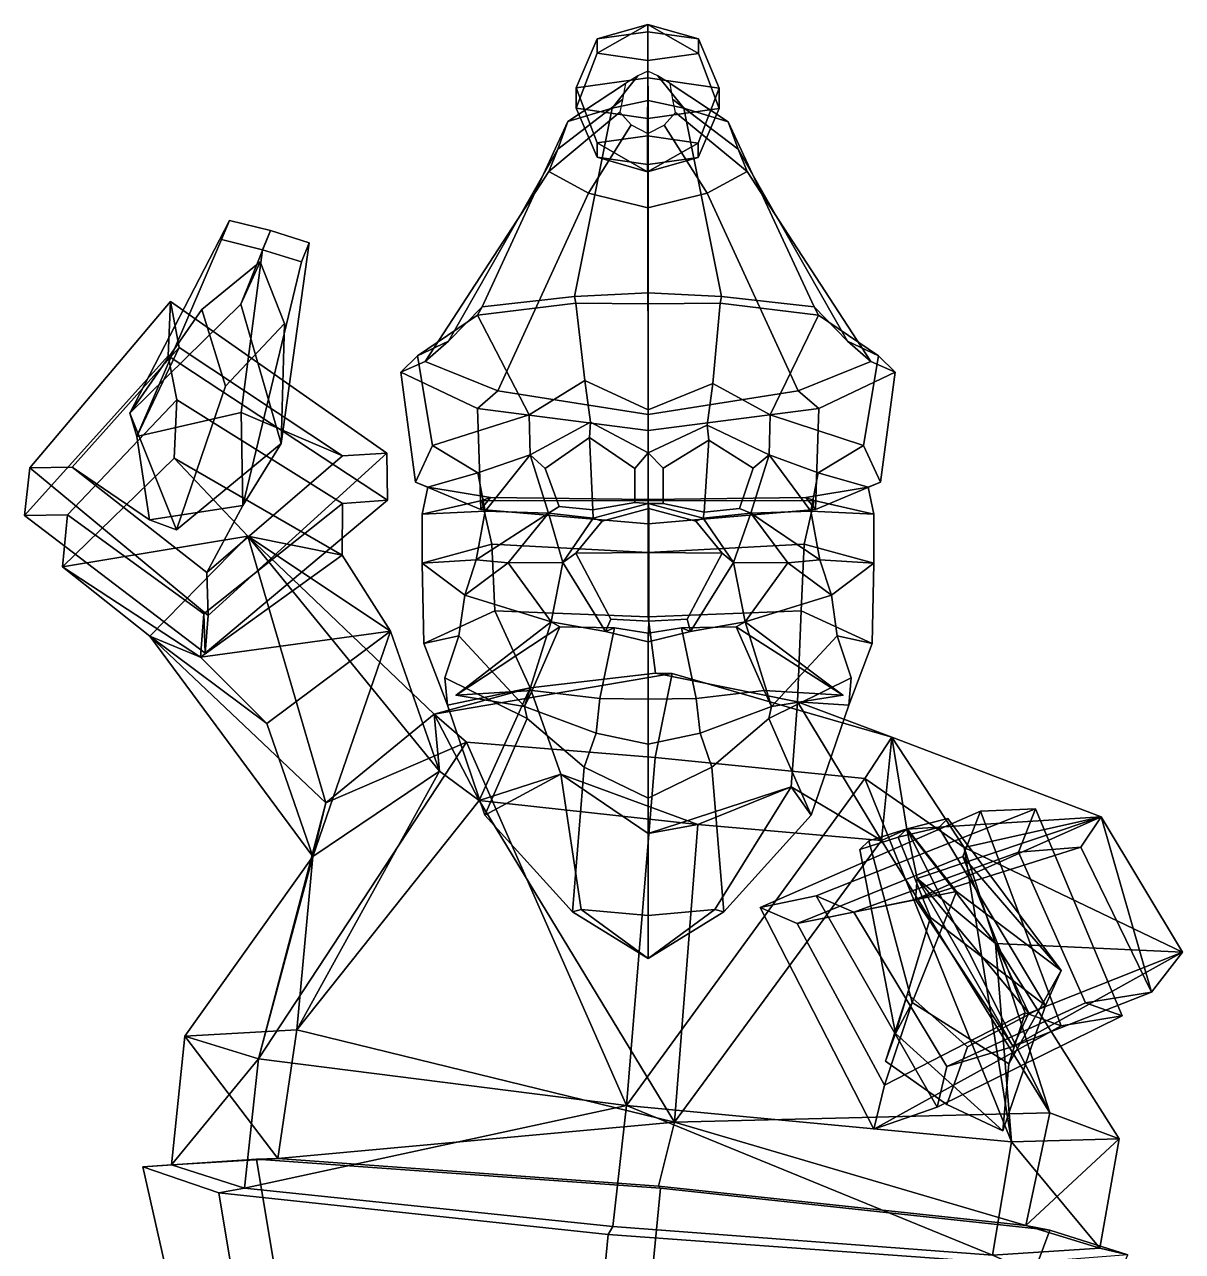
# Model space of a CAD drawing. Extents: x -161 to 150, y -156 to 341.
# Drawn here: x -161.2 to 150.3, y 10.7 to 340.8 of the extents above; entities that cross this region are included whole.
import ezdxf

# ---------------------------------------------------------------- set-up
doc = ezdxf.new("R2010")
doc.units = 0

msp = doc.modelspace()

# ---------------------------------------------------------------- linework, layer by layer
for p in [(-45.041939, 160.365143, 96.495132), (58.96463, 160.365143, 96.495132)]:
    msp.add_point(p)
for points in [[(-7.096825, 333.085388, -7.61752), (6.521173, 340.792175, -13.28248), (-7.099414, 336.949158, -22.03731)], [(6.521173, 340.792175, -13.28248), (6.508161, 338.858826, -29.255661), (-7.099414, 336.949158, -22.03731)], [(6.51334, 331.131287, -0.416023), (6.521173, 340.792175, -13.28248), (-7.096825, 333.085388, -7.61752)], [(6.521173, 340.792175, -13.28248), (20.118357, 336.904724, -22.054106), (6.508161, 338.858826, -29.255661)], [(6.51334, 331.131287, -0.416023), (20.120947, 333.040955, -7.634315), (6.521173, 340.792175, -13.28248)], [(20.120947, 333.040955, -7.634315), (20.118357, 336.904724, -22.054106), (6.521173, 340.792175, -13.28248)], [(-7.099414, 336.949158, -22.03731), (6.508161, 338.858826, -29.255661), (6.481926, 326.463806, -38.978626), (-12.762112, 323.763123, -28.770411)], [(-12.75845, 318.29892, -8.377669), (-7.096825, 333.085388, -7.61752), (-7.099414, 336.949158, -22.03731), (-12.762112, 323.763123, -28.770411)], [(20.118357, 336.904724, -22.054106), (25.729622, 323.700287, -28.794163), (6.481926, 326.463806, -38.978626), (6.508161, 338.858826, -29.255661)], [(25.733284, 318.236053, -8.401422), (25.729622, 323.700287, -28.794163), (20.118357, 336.904724, -22.054106), (20.120947, 333.040955, -7.634315)], [(6.48925, 315.53537, 1.806766), (6.51334, 331.131287, -0.416023), (-7.096825, 333.085388, -7.61752), (-12.75845, 318.29892, -8.377669)], [(6.48925, 315.53537, 1.806766), (25.733284, 318.236053, -8.401422), (20.120947, 333.040955, -7.634315), (6.51334, 331.131287, -0.416023)], [(3.796878, 327.024872, -7.458446), (0.45262, 324.942139, -8.027979), (-15.010284, 314.677887, 46.516022), (-3.074735, 318.266296, 51.219952)], [(6.494491, 328.239136, -7.126525), (3.796878, 327.024872, -7.458446), (-3.074735, 318.266296, 51.219952), (6.5548, 320.358612, 53.964455)], [(6.494491, 328.239136, -7.126525), (6.5548, 320.358612, 53.964455), (16.178267, 318.252838, 51.214859), (9.187714, 327.016052, -7.461772)], [(9.187714, 327.016052, -7.461772), (16.178267, 318.252838, 51.214859), (28.103418, 314.647736, 46.50462), (12.524446, 324.922424, -8.035428)], [(0.45262, 324.942139, -8.027979), (-0.305143, 320.642426, -9.204788), (-17.699619, 307.271637, 36.821705), (-15.010284, 314.677887, 46.516022)], [(-7.149738, 308.958221, -29.537458), (-12.762112, 323.763123, -28.770411), (6.481926, 326.463806, -38.978626), (6.457837, 310.86792, -36.75581)], [(-12.75845, 318.29892, -8.377669), (-12.762112, 323.763123, -28.770411), (-7.149738, 308.958221, -29.537458), (-7.147149, 305.094452, -15.117668)], [(20.068031, 308.913788, -29.554253), (6.457837, 310.86792, -36.75581), (6.481926, 326.463806, -38.978626), (25.729622, 323.700287, -28.794163)], [(12.524446, 324.922424, -8.035428), (28.103418, 314.647736, 46.50462), (30.771334, 307.237701, 36.808887), (13.266711, 320.620239, -9.213162)], [(25.733284, 318.236053, -8.401422), (20.07062, 305.050018, -15.134463), (20.068031, 308.913788, -29.554253), (25.729622, 323.700287, -28.794163)], [(-0.305143, 320.642426, -9.204788), (-0.998052, 317.174194, -10.154001), (-20.160612, 301.297607, 29.001936), (-17.699619, 307.271637, 36.821705)], [(6.557623, 268.643951, 102.110413), (6.5548, 320.358612, 53.964455), (-3.074735, 318.266296, 51.219952), (-13.23064, 267.628021, 94.745087)], [(6.557623, 268.643951, 102.110413), (26.345882, 267.628021, 94.745087), (16.178267, 318.252838, 51.214859), (6.5548, 320.358612, 53.964455)], [(13.266711, 320.620239, -9.213162), (30.771334, 307.237701, 36.808887), (33.215057, 301.260284, 28.987822), (13.947122, 317.14978, -10.163223)], [(-38.090946, 264.803253, 82.086647), (-13.23064, 267.628021, 94.745087), (-3.074735, 318.266296, 51.219952), (-15.010284, 314.677887, 46.516022)], [(-0.998052, 317.174194, -10.154001), (1.996778, 313.777924, -11.084124), (-9.451402, 295.4487, 21.354469), (-20.160612, 301.297607, 29.001936)], [(6.48925, 315.53537, 1.806766), (-12.75845, 318.29892, -8.377669), (-7.147149, 305.094452, -15.117668), (6.463015, 303.14035, -7.916171)], [(6.48925, 315.53537, 1.806766), (6.463015, 303.14035, -7.916171), (20.07062, 305.050018, -15.134463), (25.733284, 318.236053, -8.401422)], [(13.947122, 317.14978, -10.163223), (33.215057, 301.260284, 28.987822), (22.488951, 295.426331, 21.346022), (10.940069, 313.763336, -11.089642)], [(51.206196, 264.803253, 82.086647), (28.103418, 314.647736, 46.50462), (16.178267, 318.252838, 51.214859), (26.345882, 267.628021, 94.745087)], [(-47.131477, 255.59906, 55.375454), (-38.090946, 264.803253, 82.086647), (-15.010284, 314.677887, 46.516022), (-17.699619, 307.271637, 36.821705)], [(1.996778, 313.777924, -11.084124), (6.464307, 311.485901, -11.712279), (6.513087, 291.502228, 16.200111), (-9.451402, 295.4487, 21.354469)], [(10.940069, 313.763336, -11.089642), (22.488951, 295.426331, 21.346022), (6.513087, 291.502228, 16.200111), (6.464307, 311.485901, -11.712279)], [(60.246727, 255.59906, 55.375454), (30.771334, 307.237701, 36.808887), (28.103418, 314.647736, 46.50462), (51.206196, 264.803253, 82.086647)], [(6.449994, 301.207001, -23.889296), (-7.149738, 308.958221, -29.537458), (6.457837, 310.86792, -36.75581)], [(6.449994, 301.207001, -23.889296), (6.457837, 310.86792, -36.75581), (20.068031, 308.913788, -29.554253)], [(-53.401417, 250.177185, 32.811611), (-47.131477, 255.59906, 55.375454), (-17.699619, 307.271637, 36.821705), (-20.160612, 301.297607, 29.001936)], [(-7.147149, 305.094452, -15.117668), (-7.149738, 308.958221, -29.537458), (6.449994, 301.207001, -23.889296)], [(20.07062, 305.050018, -15.134463), (6.449994, 301.207001, -23.889296), (20.068031, 308.913788, -29.554253)], [(66.51667, 250.177185, 32.811611), (33.215057, 301.260284, 28.987822), (30.771334, 307.237701, 36.808887), (60.246727, 255.59906, 55.375454)], [(6.463015, 303.14035, -7.916171), (-7.147149, 305.094452, -15.117668), (6.449994, 301.207001, -23.889296)], [(6.463015, 303.14035, -7.916171), (6.449994, 301.207001, -23.889296), (20.07062, 305.050018, -15.134463)], [(-33.813503, 242.208405, 12.722825), (-53.401417, 250.177185, 32.811611), (-20.160612, 301.297607, 29.001936), (-9.451402, 295.4487, 21.354469)], [(46.928745, 242.208405, 12.722826), (22.488951, 295.426331, 21.346022), (33.215057, 301.260284, 28.987822), (66.51667, 250.177185, 32.811611)], [(6.557622, 235.910461, -5.742792), (-33.813503, 242.208405, 12.722825), (-9.451402, 295.4487, 21.354469), (6.513087, 291.502228, 16.200111)], [(6.557622, 235.910461, -5.742792), (6.513087, 291.502228, 16.200111), (22.488951, 295.426331, 21.346022), (46.928745, 242.208405, 12.722826)], [(-106.060112, 288.105896, 216.629333), (-108.145531, 282.994598, 204.92514), (-130.992477, 229.91864, 189.21666), (-132.861954, 236.255615, 226.814377)], [(-95.026237, 285.364624, 216.799591), (-106.060112, 288.105896, 216.629333), (-132.861954, 236.255615, 226.814377), (-102.994003, 265.58905, 226.425812)], [(-95.026237, 285.364624, 216.799591), (-97.146835, 280.138184, 205.131805), (-108.145531, 282.994598, 204.92514), (-106.060112, 288.105896, 216.629333)], [(-84.559685, 282.078308, 217.340088), (-95.026237, 285.364624, 216.799591), (-102.994003, 265.58905, 226.425812), (-92.12793, 228.109924, 226.302475)], [(-84.559685, 282.078308, 217.340088), (-86.654449, 276.941437, 205.60495), (-97.146835, 280.138184, 205.131805), (-95.026237, 285.364624, 216.799591)], [(-97.146835, 280.138184, 205.131805), (-102.84446, 236.404724, 184.023743), (-130.992477, 229.91864, 189.21666), (-108.145531, 282.994598, 204.92514)], [(-84.559685, 282.078308, 217.340088), (-92.12793, 228.109924, 226.302475), (-102.424751, 211.382751, 194.962723), (-86.654449, 276.941437, 205.60495)], [(-86.654449, 276.941437, 205.60495), (-102.424751, 211.382751, 194.962723), (-102.84446, 236.404724, 184.023743), (-97.146835, 280.138184, 205.131805)], [(-97.750481, 276.963013, 279.755981), (-102.994003, 265.58905, 226.425812), (-132.861954, 236.255615, 226.814377), (-113.442909, 264.143921, 286.946991)], [(-91.24794, 260.367981, 287.273071), (-97.750481, 276.963013, 279.755981), (-113.442909, 264.143921, 286.946991), (-107.105881, 243.498688, 283.91861)], [(-91.24794, 260.367981, 287.273071), (-92.12793, 228.109924, 226.302475), (-102.994003, 265.58905, 226.425812), (-97.750481, 276.963013, 279.755981)], [(-12.841976, 265.833313, 99.837967), (-13.23064, 267.628021, 94.745087), (-38.090946, 264.803253, 82.086647), (-39.333298, 262.561523, 86.926041)], [(6.557623, 265.653229, 105.996429), (6.557623, 268.643951, 102.110413), (-13.23064, 267.628021, 94.745087), (-12.841976, 265.833313, 99.837967)], [(6.557623, 265.653229, 105.996429), (25.957218, 265.833313, 99.837967), (26.345882, 267.628021, 94.745087), (6.557623, 268.643951, 102.110413)], [(25.957218, 265.833313, 99.837967), (52.448547, 262.561523, 86.926041), (51.206196, 264.803253, 82.086647), (26.345882, 267.628021, 94.745087)], [(-159.726471, 221.486694, 197.752304), (-121.869827, 266.253845, 177.085236), (-122.485268, 251.651245, 148.174179), (-161.153641, 208.715973, 167.225479)], [(-159.726471, 221.486694, 197.752304), (-148.343079, 221.692322, 197.399567), (-119.570229, 253.87677, 182.263214), (-121.869827, 266.253845, 177.085236)], [(-107.105881, 243.498688, 283.91861), (-113.442909, 264.143921, 286.946991), (-132.861954, 236.255615, 226.814377), (-120.294212, 204.809784, 239.955017)], [(-63.550774, 212.792358, 163.223099), (-122.485268, 251.651245, 148.174179), (-121.869827, 266.253845, 177.085236), (-63.692657, 225.497559, 193.814255)], [(-63.692657, 225.497559, 193.814255), (-121.869827, 266.253845, 177.085236), (-119.570229, 253.87677, 182.263214), (-75.590187, 224.730835, 194.416199)], [(-39.333298, 262.561523, 86.926041), (-38.090946, 264.803253, 82.086647), (-47.131477, 255.59906, 55.375454), (-55.430157, 251.690308, 57.15406)], [(-10.485149, 245.036011, 105.993355), (-12.841976, 265.833313, 99.837967), (-39.333298, 262.561523, 86.926041), (-25.425884, 235.798859, 95.688095)], [(6.557622, 237.132874, 110.968666), (6.557623, 265.653229, 105.996429), (-12.841976, 265.833313, 99.837967), (-10.485149, 245.036011, 105.993355)], [(6.557622, 237.132874, 110.968666), (24.004118, 244.241577, 106.137733), (25.957218, 265.833313, 99.837967), (6.557623, 265.653229, 105.996429)], [(24.004118, 244.241577, 106.137733), (39.41317, 235.798859, 95.688103), (52.448547, 262.561523, 86.926041), (25.957218, 265.833313, 99.837967)], [(52.448547, 262.561523, 86.926041), (68.545403, 251.690308, 57.15406), (60.246727, 255.59906, 55.375454), (51.206196, 264.803253, 82.086647)], [(-25.425884, 235.798859, 95.688095), (-39.333298, 262.561523, 86.926041), (-55.430157, 251.690308, 57.15406), (-51.383091, 227.540619, 77.814453)], [(39.41317, 235.798859, 95.688103), (64.498344, 227.540619, 77.814453), (68.545403, 251.690308, 57.15406), (52.448547, 262.561523, 86.926041)], [(-91.24794, 260.367981, 287.273071), (-107.105881, 243.498688, 283.91861), (-120.294212, 204.809784, 239.955017), (-92.12793, 228.109924, 226.302475)], [(-55.430157, 251.690308, 57.15406), (-47.131477, 255.59906, 55.375454), (-53.401417, 250.177185, 32.811611), (-59.955845, 247.304596, 31.64838)], [(68.545403, 251.690308, 57.15406), (73.071091, 247.304596, 31.64838), (66.51667, 250.177185, 32.811611), (60.246727, 255.59906, 55.375454)], [(-161.153641, 208.715973, 167.225479), (-122.485268, 251.651245, 148.174179), (-120.209503, 239.8414, 153.112946), (-149.596573, 208.887207, 166.883224)], [(-127.513092, 207.531616, 198.610931), (-130.992477, 229.91864, 189.21666), (-119.570229, 253.87677, 182.263214), (-148.343079, 221.692322, 197.399567)], [(-102.84446, 236.404724, 184.023743), (-75.590187, 224.730835, 194.416199), (-119.570229, 253.87677, 182.263214), (-130.992477, 229.91864, 189.21666)], [(-63.550774, 212.792358, 163.223099), (-75.655006, 211.975403, 163.851105), (-120.209503, 239.8414, 153.112946), (-122.485268, 251.651245, 148.174179)], [(-51.383091, 227.540619, 77.814453), (-55.430157, 251.690308, 57.15406), (-59.955845, 247.304596, 31.64838), (-55.956509, 217.683228, 41.266933)], [(64.498344, 227.540619, 77.814453), (69.071754, 217.683228, 41.266933), (73.071091, 247.304596, 31.64838), (68.545403, 251.690308, 57.15406)], [(-59.955845, 247.304596, 31.64838), (-53.401417, 250.177185, 32.811611), (-33.813503, 242.208405, 12.722825), (-39.34222, 237.459106, 9.714837)], [(73.071091, 247.304596, 31.64838), (52.457466, 237.459106, 9.714837), (46.928745, 242.208405, 12.722826), (66.51667, 250.177185, 32.811611)], [(-55.956509, 217.683228, 41.266933), (-59.955845, 247.304596, 31.64838), (-39.34222, 237.459106, 9.714837), (-38.446892, 210.312958, 16.025953)], [(-10.485149, 245.036011, 105.993355), (-25.425884, 235.798859, 95.688095), (-25.133175, 225.057556, 94.87767), (-8.916459, 233.792145, 106.658783)], [(6.557622, 237.132874, 110.968666), (-10.485149, 245.036011, 105.993355), (-8.916459, 233.792145, 106.658783), (6.557621, 225.558319, 108.95771)], [(69.071754, 217.683228, 41.266933), (51.562141, 210.312927, 16.025953), (52.457466, 237.459106, 9.714837), (73.071091, 247.304596, 31.64838)], [(-39.34222, 237.459106, 9.714837), (-33.813503, 242.208405, 12.722825), (6.557622, 235.910461, -5.742792), (6.557622, 231.539124, -9.574923)], [(6.557622, 237.132874, 110.968666), (6.557621, 225.558319, 108.95771), (22.435423, 232.987305, 106.68766), (24.004118, 244.241577, 106.137733)], [(52.457466, 237.459106, 9.714837), (6.557622, 231.539124, -9.574923), (6.557622, 235.910461, -5.742792), (46.928745, 242.208405, 12.722826)], [(24.004118, 244.241577, 106.137733), (22.435423, 232.987305, 106.68766), (39.120457, 225.057556, 94.87767), (39.41317, 235.798859, 95.688103)], [(-149.596573, 208.887207, 166.883224), (-120.209503, 239.8414, 153.112946), (-120.92382, 224.159363, 120.542862), (-150.963608, 194.92218, 133.602615)], [(-120.92382, 224.159363, 120.542862), (-120.209503, 239.8414, 153.112946), (-75.655006, 211.975403, 163.851105), (-75.7257, 198.064514, 130.517349)], [(-120.294212, 204.809784, 239.955017), (-132.861954, 236.255615, 226.814377), (-130.992477, 229.91864, 189.21666), (-127.513092, 207.531616, 198.610931)], [(-102.424751, 211.382751, 194.962723), (-112.08223, 193.339233, 209.512421), (-75.590187, 224.730835, 194.416199), (-102.84446, 236.404724, 184.023743)], [(-39.217552, 220.184937, 78.357887), (-25.133175, 225.057556, 94.87767), (-25.425884, 235.798859, 95.688095), (-51.383091, 227.540619, 77.814453)], [(-38.446892, 210.312958, 16.025953), (-39.34222, 237.459106, 9.714837), (6.557622, 231.539124, -9.574923), (6.557623, 206.496765, -3.372415)], [(51.562141, 210.312927, 16.025953), (6.557623, 206.496765, -3.372415), (6.557622, 231.539124, -9.574923), (52.457466, 237.459106, 9.714837)], [(52.332798, 220.184937, 78.357887), (64.498344, 227.540619, 77.814453), (39.41317, 235.798859, 95.688103), (39.120457, 225.057556, 94.87767)], [(-9.175307, 229.697693, 104.469696), (-8.916459, 233.792145, 106.658783), (-25.133175, 225.057556, 94.87767), (-21.112438, 221.328979, 94.654121)], [(-9.175307, 229.697693, 104.469696), (2.972567, 221.325775, 106.095726), (6.557621, 225.558319, 108.95771), (-8.916459, 233.792145, 106.658783)], [(22.942295, 229.002502, 104.268646), (22.435423, 232.987305, 106.68766), (6.557621, 225.558319, 108.95771), (10.595814, 221.445038, 106.276039)], [(22.942295, 229.002502, 104.268646), (34.861641, 221.448425, 92.150627), (39.120457, 225.057556, 94.87767), (22.435423, 232.987305, 106.68766)], [(-92.12793, 228.109924, 226.302475), (-120.294212, 204.809784, 239.955017), (-127.513092, 207.531616, 198.610931), (-102.424751, 211.382751, 194.962723)], [(-8.27595, 210.204559, 102.640167), (-9.175307, 229.697693, 104.469696), (-21.112438, 221.328979, 94.654121), (-17.365437, 211.139099, 97.547943)], [(2.972567, 221.325775, 106.095726), (-9.175307, 229.697693, 104.469696), (-8.27595, 210.204559, 102.640167), (2.972567, 212.208496, 106.939926)], [(10.595814, 221.445038, 106.276039), (10.595814, 211.94043, 107.318283), (21.625282, 209.592163, 102.009956), (22.942295, 229.002502, 104.268646)], [(21.625282, 209.592163, 102.009956), (31.187607, 210.588196, 95.723236), (34.861641, 221.448425, 92.150627), (22.942295, 229.002502, 104.268646)], [(-112.610313, 171.638367, 181.764145), (-63.550774, 212.792358, 163.223099), (-63.692657, 225.497559, 193.814255), (-111.743759, 181.838867, 214.365585)], [(-111.743759, 181.838867, 214.365585), (-63.692657, 225.497559, 193.814255), (-75.590187, 224.730835, 194.416199), (-112.08223, 193.339233, 209.512421)], [(-51.383091, 227.540619, 77.814453), (-55.956509, 217.683228, 41.266933), (-52.650967, 216.348694, 41.578911), (-39.217552, 220.184937, 78.357887)], [(-37.244801, 209.859009, 78.655998), (-25.133175, 225.057556, 94.87767), (-39.217552, 220.184937, 78.357887)], [(-20.202908, 209.298401, 98.549286), (-25.133175, 225.057556, 94.87767), (-37.244801, 209.859009, 78.655998)], [(-17.365437, 211.139099, 97.547943), (-21.112438, 221.328979, 94.654121), (-25.133175, 225.057556, 94.87767), (-20.202908, 209.298401, 98.549286)], [(2.972567, 212.208496, 106.939926), (6.557621, 211.96109, 110.144325), (6.557621, 225.558319, 108.95771), (2.972567, 221.325775, 106.095726)], [(10.595814, 211.94043, 107.318283), (10.595814, 221.445038, 106.276039), (6.557621, 225.558319, 108.95771), (6.557621, 211.96109, 110.144325)], [(31.187607, 210.588196, 95.723236), (34.190189, 209.298401, 98.549286), (39.120457, 225.057556, 94.87767), (34.861641, 221.448425, 92.150627)], [(34.190189, 209.298401, 98.549286), (50.360043, 209.859009, 78.655998), (39.120457, 225.057556, 94.87767)], [(50.360043, 209.859009, 78.655998), (52.332798, 220.184937, 78.357887), (39.120457, 225.057556, 94.87767)], [(64.498344, 227.540619, 77.814453), (52.332798, 220.184937, 78.357887), (65.76622, 216.348694, 41.578911), (69.071754, 217.683228, 41.266933)], [(-112.610313, 171.638367, 181.764145), (-111.743759, 181.838867, 214.365585), (-159.726471, 221.486694, 197.752304), (-161.153641, 208.715973, 167.225479)], [(-111.743759, 181.838867, 214.365585), (-112.08223, 193.339233, 209.512421), (-148.343079, 221.692322, 197.399567), (-159.726471, 221.486694, 197.752304)], [(-150.963608, 194.92218, 133.602615), (-120.92382, 224.159363, 120.542862), (-101.054184, 203.144684, 74.934334)], [(-102.424751, 211.382751, 194.962723), (-127.513092, 207.531616, 198.610931), (-148.343079, 221.692322, 197.399567), (-112.08223, 193.339233, 209.512421)], [(-75.7257, 198.064514, 130.517349), (-101.054184, 203.144684, 74.934334), (-120.92382, 224.159363, 120.542862)], [(-39.217552, 220.184937, 78.357887), (-52.650967, 216.348694, 41.578911), (-54.155376, 209.042908, 42.462154), (-37.244801, 209.859009, 78.655998)], [(52.332798, 220.184937, 78.357887), (50.360043, 209.859009, 78.655998), (67.270622, 209.042908, 42.462154), (65.76622, 216.348694, 41.578911)], [(-55.956509, 217.683228, 41.266933), (-38.446892, 210.312958, 16.025953), (-35.860764, 213.574707, 15.364484), (-52.650967, 216.348694, 41.578911)], [(-54.155376, 209.042908, 42.462154), (-52.650967, 216.348694, 41.578911), (-35.860764, 213.574707, 15.364484), (-38.173126, 212.72229, 12.672512)], [(69.071754, 217.683228, 41.266933), (65.76622, 216.348694, 41.578911), (48.976013, 213.574707, 15.364484), (51.562141, 210.312927, 16.025953)], [(67.270622, 209.042908, 42.462154), (51.288368, 212.72229, 12.672512), (48.976013, 213.574707, 15.364484), (65.76622, 216.348694, 41.578911)], [(-75.7257, 198.064514, 130.517349), (-75.655006, 211.975403, 163.851105), (-112.90918, 182.286377, 177.270355), (-113.787254, 170.550537, 143.036057)], [(-112.610313, 171.638367, 181.764145), (-112.90918, 182.286377, 177.270355), (-75.655006, 211.975403, 163.851105), (-63.550774, 212.792358, 163.223099)], [(-54.177158, 195.848938, 44.641087), (-54.155376, 209.042908, 42.462154), (-38.173126, 212.72229, 12.672512), (-35.428349, 201.025208, 11.188783)], [(-38.446892, 210.312958, 16.025953), (6.557623, 206.496765, -3.372415), (6.557624, 213.033264, -1.753982), (-35.860764, 213.574707, 15.364484)], [(-38.173126, 212.72229, 12.672512), (-35.860764, 213.574707, 15.364484), (6.557624, 213.033264, -1.753982), (6.557625, 212.648071, -2.40513)], [(-35.428349, 201.025208, 11.188783), (-38.173126, 212.72229, 12.672512), (6.557625, 212.648071, -2.40513), (6.557633, 198.771912, -0.945823)], [(-8.27595, 210.204559, 102.640167), (-8.243058, 208.017517, 104.835999), (6.557621, 211.96109, 110.144325), (2.972567, 212.208496, 106.939926)], [(6.816004, 210.574738, 124.536148), (6.557621, 211.96109, 110.144325), (-8.243058, 208.017517, 104.835999), (-5.80687, 207.140503, 121.01963)], [(6.816004, 210.574738, 124.536148), (19.438877, 207.140503, 121.01963), (21.358301, 208.017517, 104.835999), (6.557621, 211.96109, 110.144325)], [(21.625282, 209.592163, 102.009956), (10.595814, 211.94043, 107.318283), (6.557621, 211.96109, 110.144325), (21.358301, 208.017517, 104.835999)], [(51.562141, 210.312927, 16.025953), (48.976013, 213.574707, 15.364484), (6.557624, 213.033264, -1.753982), (6.557623, 206.496765, -3.372415)], [(51.288368, 212.72229, 12.672512), (6.557625, 212.648071, -2.40513), (6.557624, 213.033264, -1.753982), (48.976013, 213.574707, 15.364484)], [(48.543594, 201.025208, 11.188783), (6.557633, 198.771912, -0.945823), (6.557625, 212.648071, -2.40513), (51.288368, 212.72229, 12.672512)], [(67.292404, 195.848938, 44.641087), (48.543594, 201.025208, 11.188783), (51.288368, 212.72229, 12.672512), (67.270622, 209.042908, 42.462154)], [(-112.610313, 171.638367, 181.764145), (-161.153641, 208.715973, 167.225479), (-149.596573, 208.887207, 166.883224), (-112.90918, 182.286377, 177.270355)], [(-113.787254, 170.550537, 143.036057), (-112.90918, 182.286377, 177.270355), (-149.596573, 208.887207, 166.883224), (-150.963608, 194.92218, 133.602615)], [(-37.244801, 209.859009, 78.655998), (-54.155376, 209.042908, 42.462154), (-54.177158, 195.848938, 44.641087), (-39.686569, 196.759888, 78.504822)], [(-39.686569, 196.759888, 78.504822), (-20.202908, 209.298401, 98.549286), (-37.244801, 209.859009, 78.655998)], [(-31.032593, 195.943115, 101.725838), (-20.202908, 209.298401, 98.549286), (-39.686569, 196.759888, 78.504822)], [(-31.032593, 195.943115, 101.725838), (-16.400833, 196.096497, 104.760269), (-20.202908, 209.298401, 98.549286)], [(-8.27595, 210.204559, 102.640167), (-17.365437, 211.139099, 97.547943), (-20.202908, 209.298401, 98.549286), (-8.243058, 208.017517, 104.835999)], [(-16.400833, 196.096497, 104.760269), (-8.243058, 208.017517, 104.835999), (-20.202908, 209.298401, 98.549286)], [(-12.883199, 198.576141, 122.216965), (-5.80687, 207.140503, 121.01963), (-8.243058, 208.017517, 104.835999), (-16.400833, 196.096497, 104.760269)], [(6.816004, 198.757813, 128.666168), (6.816004, 210.574738, 124.536148), (-5.80687, 207.140503, 121.01963), (-12.883199, 198.576141, 122.216965)], [(6.816004, 198.757813, 128.666168), (26.515205, 198.576141, 122.216965), (19.438877, 207.140503, 121.01963), (6.816004, 210.574738, 124.536148)], [(26.515205, 198.576141, 122.216965), (29.516079, 196.096497, 104.760269), (21.358301, 208.017517, 104.835999), (19.438877, 207.140503, 121.01963)], [(21.625282, 209.592163, 102.009956), (21.358301, 208.017517, 104.835999), (34.190189, 209.298401, 98.549286), (31.187607, 210.588196, 95.723236)], [(29.516079, 196.096497, 104.760269), (34.190189, 209.298401, 98.549286), (21.358301, 208.017517, 104.835999)], [(44.147839, 195.943115, 101.725838), (34.190189, 209.298401, 98.549286), (29.516079, 196.096497, 104.760269)], [(52.801819, 196.759888, 78.504822), (50.360043, 209.859009, 78.655998), (34.190189, 209.298401, 98.549286)], [(44.147839, 195.943115, 101.725838), (52.801819, 196.759888, 78.504822), (34.190189, 209.298401, 98.549286)], [(50.360043, 209.859009, 78.655998), (52.801819, 196.759888, 78.504822), (67.292404, 195.848938, 44.641087), (67.270622, 209.042908, 42.462154)], [(-150.963608, 194.92218, 133.602615), (-101.054184, 203.144684, 74.934334), (-127.479698, 176.241119, 88.871162)], [(-80.145416, 131.440979, -19.625263), (-127.479698, 176.241119, 88.871162), (-101.054184, 203.144684, 74.934334)], [(-49.524326, 139.944672, 42.181286), (-50.958397, 155.296356, -1.082882), (-101.054184, 203.144684, 74.934334)], [(-49.524326, 139.944672, 42.181286), (-101.054184, 203.144684, 74.934334), (-62.677769, 177.562531, 88.217224)], [(-80.145416, 131.440979, -19.625263), (-101.054184, 203.144684, 74.934334), (-50.958397, 155.296356, -1.082882)], [(-75.7257, 198.064514, 130.517349), (-62.677769, 177.562531, 88.217224), (-101.054184, 203.144684, 74.934334)], [(-113.787254, 170.550537, 143.036057), (-62.677769, 177.562531, 88.217224), (-75.7257, 198.064514, 130.517349)], [(-53.740803, 174.294678, 46.003773), (-54.177158, 195.848938, 44.641087), (-35.428349, 201.025208, 11.188783), (-34.635632, 183.037537, 14.099628)], [(-34.635632, 183.037537, 14.099628), (-35.428349, 201.025208, 11.188783), (6.557633, 198.771912, -0.945823), (6.557632, 181.411804, 3.485337)], [(-3.458871, 180.828156, 117.381271), (-12.883199, 198.576141, 122.216965), (-16.400833, 196.096497, 104.760269), (-4.908839, 177.509399, 104.511543)], [(6.816004, 180.306702, 122.611298), (6.816004, 198.757813, 128.666168), (-12.883199, 198.576141, 122.216965), (-3.458871, 180.828156, 117.381271)], [(47.750877, 183.037537, 14.099628), (6.557632, 181.411804, 3.485337), (6.557633, 198.771912, -0.945823), (48.543594, 201.025208, 11.188783)], [(6.816004, 180.306702, 122.611298), (17.090879, 180.828156, 117.381271), (26.515205, 198.576141, 122.216965), (6.816004, 198.757813, 128.666168)], [(17.090879, 180.828156, 117.381271), (18.024082, 177.509399, 104.511543), (29.516079, 196.096497, 104.760269), (26.515205, 198.576141, 122.216965)], [(66.856056, 174.294678, 46.003773), (47.750877, 183.037537, 14.099628), (48.543594, 201.025208, 11.188783), (67.292404, 195.848938, 44.641087)], [(-113.787254, 170.550537, 143.036057), (-150.963608, 194.92218, 133.602615), (-127.479698, 176.241119, 88.871162)], [(-39.686569, 196.759888, 78.504822), (-54.177158, 195.848938, 44.641087), (-42.752644, 187.236511, 77.948044)], [(-44.358387, 176.30658, 78.126747), (-42.752644, 187.236511, 77.948044), (-54.177158, 195.848938, 44.641087), (-53.740803, 174.294678, 46.003773)], [(-42.752644, 187.236511, 77.948044), (-31.032593, 195.943115, 101.725838), (-39.686569, 196.759888, 78.504822)], [(-19.535973, 180.129791, 98.608406), (-31.032593, 195.943115, 101.725838), (-42.752644, 187.236511, 77.948044)], [(-19.535973, 180.129791, 98.608406), (-16.400833, 196.096497, 104.760269), (-31.032593, 195.943115, 101.725838)], [(-4.908839, 177.509399, 104.511543), (-16.400833, 196.096497, 104.760269), (-19.535973, 180.129791, 98.608406)], [(18.024082, 177.509399, 104.511543), (32.651218, 180.129791, 98.608406), (29.516079, 196.096497, 104.760269)], [(32.651218, 180.129791, 98.608406), (44.147839, 195.943115, 101.725838), (29.516079, 196.096497, 104.760269)], [(32.651218, 180.129791, 98.608406), (55.867893, 187.236511, 77.948044), (44.147839, 195.943115, 101.725838)], [(55.867893, 187.236511, 77.948044), (52.801819, 196.759888, 78.504822), (44.147839, 195.943115, 101.725838)], [(52.801819, 196.759888, 78.504822), (55.867893, 187.236511, 77.948044), (67.292404, 195.848938, 44.641087)], [(57.473637, 176.30658, 78.126747), (66.856056, 174.294678, 46.003773), (67.292404, 195.848938, 44.641087), (55.867893, 187.236511, 77.948044)], [(-44.358387, 176.30658, 78.126747), (-26.643982, 157.303833, 104.917755), (-19.535973, 180.129791, 98.608406), (-42.752644, 187.236511, 77.948044)], [(57.473637, 176.30658, 78.126747), (55.867893, 187.236511, 77.948044), (32.651218, 180.129791, 98.608406), (39.759224, 157.303833, 104.917755)], [(-47.412262, 157.683044, 50.112885), (-53.740803, 174.294678, 46.003773), (-34.635632, 183.037537, 14.099628), (-25.182125, 162.311707, 32.021339)], [(-25.182125, 162.311707, 32.021339), (-34.635632, 183.037537, 14.099628), (6.557632, 181.411804, 3.485337), (8.576275, 166.276764, 8.175449)], [(46.806164, 158.590027, 30.613012), (8.576275, 166.276764, 8.175449), (6.557632, 181.411804, 3.485337), (47.750877, 183.037537, 14.099628)], [(60.527508, 157.683044, 50.112885), (46.806164, 158.590027, 30.613012), (47.750877, 183.037537, 14.099628), (66.856056, 174.294678, 46.003773)], [(-17.169783, 178.709167, 112.608627), (-19.535973, 180.129791, 98.608406), (-45.041939, 160.365143, 96.495132)], [(-45.041939, 160.365143, 96.495132), (-19.535973, 180.129791, 98.608406), (-26.643982, 157.303833, 104.917755)], [(-24.646984, 161.660431, 115.00264), (-17.169783, 178.709167, 112.608627), (-45.041939, 160.365143, 96.495132)], [(-2.472413, 178.446899, 112.725739), (-17.169783, 178.709167, 112.608627), (-24.646984, 161.660431, 115.00264), (-6.433366, 159.469116, 123.670204)], [(-17.169783, 178.709167, 112.608627), (-2.472413, 178.446899, 112.725739), (-4.908839, 177.509399, 104.511543), (-19.535973, 180.129791, 98.608406)], [(-6.433366, 159.469116, 123.670204), (6.557621, 159.265625, 124.353912), (6.557621, 177.032837, 115.474304), (-2.472413, 178.446899, 112.725739)], [(6.816004, 180.306702, 122.611298), (-3.458871, 180.828156, 117.381271), (-4.908839, 177.509399, 104.511543), (6.557621, 174.722046, 110.43103)], [(6.557621, 177.032837, 115.474304), (6.557621, 174.722046, 110.43103), (-4.908839, 177.509399, 104.511543), (-2.472413, 178.446899, 112.725739)], [(6.816004, 180.306702, 122.611298), (6.557621, 174.722046, 110.43103), (18.024082, 177.509399, 104.511543), (17.090879, 180.828156, 117.381271)], [(19.548609, 159.469116, 123.670204), (15.587657, 178.446899, 112.725739), (6.557621, 177.032837, 115.474304), (6.557621, 159.265625, 124.353912)], [(6.557621, 177.032837, 115.474304), (15.587657, 178.446899, 112.725739), (18.024082, 177.509399, 104.511543), (6.557621, 174.722046, 110.43103)], [(30.285028, 178.709167, 112.608627), (32.651218, 180.129791, 98.608406), (18.024082, 177.509399, 104.511543), (15.587657, 178.446899, 112.725739)], [(15.587657, 178.446899, 112.725739), (19.548609, 159.469116, 123.670204), (37.76223, 161.660431, 115.00264), (30.285028, 178.709167, 112.608627)], [(30.285028, 178.709167, 112.608627), (58.96463, 160.365143, 96.495132), (32.651218, 180.129791, 98.608406)], [(37.76223, 161.660431, 115.00264), (58.96463, 160.365143, 96.495132), (30.285028, 178.709167, 112.608627)], [(58.96463, 160.365143, 96.495132), (39.759224, 157.303833, 104.917755), (32.651218, 180.129791, 98.608406)], [(-83.581894, 116.945313, 22.301413), (-127.479698, 176.241119, 88.871162), (-80.145416, 131.440979, -19.625263)], [(-95.975014, 152.758575, 101.062096), (-127.479698, 176.241119, 88.871162), (-83.581894, 116.945313, 22.301413)], [(-113.787254, 170.550537, 143.036057), (-127.479698, 176.241119, 88.871162), (-95.975014, 152.758575, 101.062096)], [(-113.787254, 170.550537, 143.036057), (-95.975014, 152.758575, 101.062096), (-62.677769, 177.562531, 88.217224)], [(-95.975014, 152.758575, 101.062096), (-83.581894, 116.945313, 22.301413), (-62.677769, 177.562531, 88.217224)], [(-83.581894, 116.945313, 22.301413), (-49.524326, 139.944672, 42.181286), (-62.677769, 177.562531, 88.217224)], [(-47.412262, 157.683044, 50.112885), (-48.081612, 165.048523, 81.297028), (-44.358387, 176.30658, 78.126747), (-53.740803, 174.294678, 46.003773)], [(-44.358387, 176.30658, 78.126747), (-48.081612, 165.048523, 81.297028), (-25.960812, 154.082092, 95.90657), (-26.643982, 157.303833, 104.917755)], [(57.473637, 176.30658, 78.126747), (39.759224, 157.303833, 104.917755), (39.076054, 154.082092, 95.90657), (61.196865, 165.048523, 81.297028)], [(60.527508, 157.683044, 50.112885), (66.856056, 174.294678, 46.003773), (57.473637, 176.30658, 78.126747), (61.196865, 165.048523, 81.297028)], [(13.091562, 166.221008, 4.25018), (-50.958397, 155.296356, -1.082882), (-25.182125, 162.311707, 32.021339), (8.576275, 166.276764, 8.175449)], [(13.091562, 166.221008, 4.25018), (8.4811, 143.617432, -46.642975), (-42.306873, 147.750336, -34.616402), (-50.958397, 155.296356, -1.082882)], [(-25.960812, 154.082092, 95.90657), (-48.081612, 165.048523, 81.297028), (-47.412262, 157.683044, 50.112885), (-37.334194, 128.035583, 66.107315)], [(13.091562, 166.221008, 4.25018), (72.11937, 149.057373, -3.980677), (64.843262, 137.966156, -39.368347), (8.4811, 143.617432, -46.642975)], [(8.576275, 166.276764, 8.175449), (46.806164, 158.590027, 30.613012), (72.11937, 149.057373, -3.980677), (13.091562, 166.221008, 4.25018)], [(39.076054, 154.082092, 95.90657), (50.44944, 128.035583, 66.107315), (60.527508, 157.683044, 50.112885), (61.196865, 165.048523, 81.297028)], [(-50.958397, 155.296356, -1.082882), (-38.871552, 132.021118, 61.422073), (-25.182125, 162.311707, 32.021339)], [(-37.334194, 128.035583, 66.107315), (-47.412262, 157.683044, 50.112885), (-25.182125, 162.311707, 32.021339), (-16.853119, 139.119995, 60.670403)], [(-38.871552, 132.021118, 61.422073), (-16.853119, 139.119995, 60.670403), (-25.182125, 162.311707, 32.021339)], [(-26.643982, 157.303833, 104.917755), (-24.646984, 161.660431, 115.00264), (-45.041939, 160.365143, 96.495132)], [(-6.433366, 159.469116, 123.670204), (-24.646984, 161.660431, 115.00264), (-26.643982, 157.303833, 104.917755), (-7.434993, 150.170074, 113.76458)], [(6.557621, 159.265625, 124.353912), (-6.433366, 159.469116, 123.670204), (-7.434993, 150.170074, 113.76458), (6.557621, 147.203278, 119.235947)], [(6.557621, 159.265625, 124.353912), (6.557621, 147.203278, 119.235947), (20.550236, 150.170074, 113.76458), (19.548609, 159.469116, 123.670204)], [(19.548609, 159.469116, 123.670204), (20.550236, 150.170074, 113.76458), (39.759224, 157.303833, 104.917755), (37.76223, 161.660431, 115.00264)], [(39.759224, 157.303833, 104.917755), (58.96463, 160.365143, 96.495132), (37.76223, 161.660431, 115.00264)], [(50.44944, 128.035583, 66.107315), (45.083298, 135.708893, 58.775352), (46.806164, 158.590027, 30.613012), (60.527508, 157.683044, 50.112885)], [(69.372925, 121.28894, 56.170307), (46.806164, 158.590027, 30.613012), (45.083298, 135.708893, 58.775352)], [(72.11937, 149.057373, -3.980677), (46.806164, 158.590027, 30.613012), (69.372925, 121.28894, 56.170307)], [(-80.145416, 131.440979, -19.625263), (-50.958397, 155.296356, -1.082882), (-42.306873, 147.750336, -34.616402)], [(-49.524326, 139.944672, 42.181286), (-38.871552, 132.021118, 61.422073), (-50.958397, 155.296356, -1.082882)], [(-10.617288, 141.018555, 115.812431), (-7.434993, 150.170074, 113.76458), (-26.643982, 157.303833, 104.917755), (-25.960812, 154.082092, 95.90657)], [(23.732529, 141.018555, 115.812431), (39.076054, 154.082092, 95.90657), (39.759224, 157.303833, 104.917755), (20.550236, 150.170074, 113.76458)], [(-13.802413, 102.034058, 97.85923), (-10.617288, 141.018555, 115.812431), (-25.960812, 154.082092, 95.90657), (-37.334194, 128.035583, 66.107315)], [(26.917654, 102.034058, 97.85923), (50.44944, 128.035583, 66.107315), (39.076054, 154.082092, 95.90657), (23.732529, 141.018555, 115.812431)], [(6.557621, 132.673096, 122.178642), (6.557621, 147.203278, 119.235947), (-7.434993, 150.170074, 113.76458), (-10.617288, 141.018555, 115.812431)], [(6.557621, 132.673096, 122.178642), (23.732529, 141.018555, 115.812431), (20.550236, 150.170074, 113.76458), (6.557621, 147.203278, 119.235947)], [(91.563225, 119.394257, -31.311438), (64.843262, 137.966156, -39.368347), (72.11937, 149.057373, -3.980677)], [(76.139008, 124.338135, 36.87265), (72.11937, 149.057373, -3.980677), (69.372925, 121.28894, 56.170307)], [(76.139008, 124.338135, 36.87265), (128.475342, 127.672485, 79.250427), (72.11937, 149.057373, -3.980677)], [(91.563225, 119.394257, -31.311438), (72.11937, 149.057373, -3.980677), (128.475342, 127.672485, 79.250427)], [(-98.227776, 62.488068, -61.100876), (-42.306873, 147.750336, -34.616402), (0.763538, 49.948334, -101.573151)], [(-98.227776, 62.488068, -61.100876), (-80.145416, 131.440979, -19.625263), (-42.306873, 147.750336, -34.616402)], [(0.763538, 49.948334, -101.573151), (-42.306873, 147.750336, -34.616402), (8.4811, 143.617432, -46.642975)], [(0.763538, 49.948334, -101.573151), (8.4811, 143.617432, -46.642975), (64.843262, 137.966156, -39.368347)], [(-87.891335, 70.280853, 92.807564), (-49.524326, 139.944672, 42.181286), (-83.581894, 116.945313, 22.301413)], [(-87.891335, 70.280853, 92.807564), (-38.871552, 132.021118, 61.422073), (-49.524326, 139.944672, 42.181286)], [(19.909664, 125.546539, 66.61499), (-16.853119, 139.119995, 60.670403), (-38.871552, 132.021118, 61.422073)], [(-13.802413, 102.034058, 97.85923), (-37.334194, 128.035583, 66.107315), (-16.853119, 139.119995, 60.670403), (-11.383468, 102.726334, 81.952545)], [(-11.383468, 102.726334, 81.952545), (-16.853119, 139.119995, 60.670403), (6.557621, 123.128876, 56.009392), (6.557621, 101.092194, 77.656471)], [(6.557621, 123.128876, 56.009392), (-16.853119, 139.119995, 60.670403), (19.909664, 125.546539, 66.61499)], [(6.557621, 89.516891, 101.101166), (6.557621, 132.673096, 122.178642), (-10.617288, 141.018555, 115.812431), (-13.802413, 102.034058, 97.85923)], [(6.557621, 89.516891, 101.101166), (26.917654, 102.034058, 97.85923), (23.732529, 141.018555, 115.812431), (6.557621, 132.673096, 122.178642)], [(104.2845, 40.20932, -73.49559), (0.763538, 49.948334, -101.573151), (64.843262, 137.966156, -39.368347)], [(24.498709, 102.726334, 81.952545), (6.557621, 101.092194, 77.656471), (6.557621, 123.128876, 56.009392), (45.083298, 135.708893, 58.775352)], [(6.557621, 123.128876, 56.009392), (19.909664, 125.546539, 66.61499), (45.083298, 135.708893, 58.775352)], [(19.909664, 125.546539, 66.61499), (69.372925, 121.28894, 56.170307), (45.083298, 135.708893, 58.775352)], [(26.917654, 102.034058, 97.85923), (24.498709, 102.726334, 81.952545), (45.083298, 135.708893, 58.775352), (50.44944, 128.035583, 66.107315)], [(104.2845, 40.20932, -73.49559), (64.843262, 137.966156, -39.368347), (91.563225, 119.394257, -31.311438)], [(-98.227776, 62.488068, -61.100876), (-83.581894, 116.945313, 22.301413), (-80.145416, 131.440979, -19.625263)], [(13.694136, 45.478256, 116.519272), (-38.871552, 132.021118, 61.422073), (-87.891335, 70.280853, 92.807564)], [(13.694136, 45.478256, 116.519272), (19.909664, 125.546539, 66.61499), (-38.871552, 132.021118, 61.422073)], [(51.760788, 106.353699, 132.572357), (36.691864, 103.19339, 161.90155), (95.950043, 129.191711, 195.636871), (110.804047, 129.772827, 166.853455)], [(36.691864, 103.19339, 161.90155), (46.66581, 98.975708, 166.924789), (91.192451, 116.995819, 191.906326), (95.950043, 129.191711, 195.636871)], [(51.760788, 106.353699, 132.572357), (110.804047, 129.772827, 166.853455), (106.194946, 118.159302, 163.258286), (61.89967, 102.024399, 137.674744)], [(117.691025, 71.411774, 202.92778), (95.950043, 129.191711, 195.636871), (91.192451, 116.995819, 191.906326), (108.028809, 74.898743, 198.005264)], [(117.691025, 71.411774, 202.92778), (134.083359, 74.052826, 174.26889), (110.804047, 129.772827, 166.853455), (95.950043, 129.191711, 195.636871)], [(134.083359, 74.052826, 174.26889), (124.265251, 77.554031, 169.263031), (106.194946, 118.159302, 163.258286), (110.804047, 129.772827, 166.853455)], [(13.694136, 45.478256, 116.519272), (69.372925, 121.28894, 56.170307), (19.909664, 125.546539, 66.61499)], [(73.881798, 122.137604, 230.669464), (84.803551, 124.798706, 232.379379), (87.18676, 127.17688, 219.884308), (76.304253, 124.401001, 218.141144)], [(76.139008, 124.338135, 36.87265), (78.91893, 111.035583, 77.804878), (128.475342, 127.672485, 79.250427)], [(76.304253, 124.401001, 218.141144), (87.18676, 127.17688, 219.884308), (117.658974, 86.32312, 180.892181), (89.535942, 107.563232, 180.885025)], [(78.513443, 105.349182, 105.775131), (128.475342, 127.672485, 79.250427), (78.91893, 111.035583, 77.804878)], [(78.513443, 105.349182, 105.775131), (122.95752, 119.459198, 131.249329), (128.475342, 127.672485, 79.250427)], [(84.803551, 124.798706, 232.379379), (113.482216, 76.879181, 212.585922), (117.658974, 86.32312, 180.892181), (87.18676, 127.17688, 219.884308)], [(91.563225, 119.394257, -31.311438), (128.475342, 127.672485, 79.250427), (150.311935, 91.176941, 72.072884)], [(141.972427, 80.449799, 137.917221), (128.475342, 127.672485, 79.250427), (122.95752, 119.459198, 131.249329)], [(141.972427, 80.449799, 137.917221), (150.311935, 91.176941, 72.072884), (128.475342, 127.672485, 79.250427)], [(63.544544, 118.833099, 228.977676), (73.881798, 122.137604, 230.669464), (76.304253, 124.401001, 218.141144), (65.938347, 121.207672, 216.442932)], [(63.544544, 118.833099, 228.977676), (73.096512, 69.328735, 206.432846), (82.516357, 100.585327, 227.811966), (73.881798, 122.137604, 230.669464)], [(65.938347, 121.207672, 216.442932), (76.304253, 124.401001, 218.141144), (89.535942, 107.563232, 180.885025), (77.615028, 77.71637, 174.50177)], [(114.620941, 48.002106, 80.412849), (76.139008, 124.338135, 36.87265), (69.372925, 121.28894, 56.170307)], [(73.881798, 122.137604, 230.669464), (82.516357, 100.585327, 227.811966), (113.482216, 76.879181, 212.585922), (84.803551, 124.798706, 232.379379)], [(114.620941, 48.002106, 80.412849), (99.996674, 93.584915, 4.11521), (76.139008, 124.338135, 36.87265)], [(99.996674, 93.584915, 4.11521), (78.91893, 111.035583, 77.804878), (76.139008, 124.338135, 36.87265)], [(13.694136, 45.478256, 116.519272), (114.620941, 48.002106, 80.412849), (69.372925, 121.28894, 56.170307)], [(122.95752, 119.459198, 131.249329), (78.513443, 105.349182, 105.775131), (61.89967, 102.024399, 137.674744), (106.194946, 118.159302, 163.258286)], [(63.544544, 118.833099, 228.977676), (65.938347, 121.207672, 216.442932), (77.615028, 77.71637, 174.50177), (73.096512, 69.328735, 206.432846)], [(104.2845, 40.20932, -73.49559), (91.563225, 119.394257, -31.311438), (99.996674, 93.584915, 4.11521)], [(99.996674, 93.584915, 4.11521), (91.563225, 119.394257, -31.311438), (150.311935, 91.176941, 72.072884)], [(124.265251, 77.554031, 169.263031), (141.972427, 80.449799, 137.917221), (122.95752, 119.459198, 131.249329), (106.194946, 118.159302, 163.258286)], [(-87.891335, 70.280853, 92.807564), (-83.581894, 116.945313, 22.301413), (-118.045372, 68.634521, 8.752433)], [(-118.045372, 68.634521, 8.752433), (-83.581894, 116.945313, 22.301413), (-98.227776, 62.488068, -61.100876)], [(89.535942, 107.563232, 180.885025), (117.658974, 86.32312, 180.892181), (91.192451, 116.995819, 191.906326), (46.66581, 98.975708, 166.924789)], [(103.593506, 61.188416, 174.891342), (108.028809, 74.898743, 198.005264), (91.192451, 116.995819, 191.906326), (117.658974, 86.32312, 180.892181)], [(104.759293, 65.823181, 116.323441), (78.513443, 105.349182, 105.775131), (78.91893, 111.035583, 77.804878)], [(108.944366, 74.846588, 70.430687), (78.91893, 111.035583, 77.804878), (99.996674, 93.584915, 4.11521)], [(104.759293, 65.823181, 116.323441), (78.91893, 111.035583, 77.804878), (108.944366, 74.846588, 70.430687)], [(84.304955, 49.496033, 144.915024), (67.320313, 43.58136, 173.970032), (36.691864, 103.19339, 161.90155), (51.760788, 106.353699, 132.572357)], [(77.615028, 77.71637, 174.50177), (89.535942, 107.563232, 180.885025), (46.66581, 98.975708, 166.924789), (70.207222, 55.43045, 176.651581)], [(84.304955, 49.496033, 144.915024), (51.760788, 106.353699, 132.572357), (61.89967, 102.024399, 137.674744), (86.9655, 60.471069, 147.391479)], [(6.557621, 89.516891, 101.101166), (-13.802413, 102.034058, 97.85923), (-11.383468, 102.726334, 81.952545)], [(6.557621, 89.516891, 101.101166), (-11.383468, 102.726334, 81.952545), (6.557621, 101.092194, 77.656471)], [(6.557621, 89.516891, 101.101166), (6.557621, 101.092194, 77.656471), (24.498709, 102.726334, 81.952545)], [(6.557621, 89.516891, 101.101166), (24.498709, 102.726334, 81.952545), (26.917654, 102.034058, 97.85923)], [(67.320313, 43.58136, 173.970032), (70.207222, 55.43045, 176.651581), (46.66581, 98.975708, 166.924789), (36.691864, 103.19339, 161.90155)], [(78.513443, 105.349182, 105.775131), (104.759293, 65.823181, 116.323441), (86.9655, 60.471069, 147.391479), (61.89967, 102.024399, 137.674744)], [(70.441582, 61.871185, 274.961029), (76.3694, 79.996674, 278.203339), (82.516357, 100.585327, 227.811966), (73.096512, 69.328735, 206.432846)], [(76.3694, 79.996674, 278.203339), (92.477509, 65.775543, 277.441925), (113.482216, 76.879181, 212.585922), (82.516357, 100.585327, 227.811966)], [(114.620941, 48.002106, 80.412849), (133.284073, 40.985306, -6.630123), (99.996674, 93.584915, 4.11521)], [(133.284073, 40.985306, -6.630123), (104.2845, 40.20932, -73.49559), (99.996674, 93.584915, 4.11521)], [(108.944366, 74.846588, 70.430687), (99.996674, 93.584915, 4.11521), (150.311935, 91.176941, 72.072884)], [(104.759293, 65.823181, 116.323441), (108.944366, 74.846588, 70.430687), (150.311935, 91.176941, 72.072884)], [(104.759293, 65.823181, 116.323441), (150.311935, 91.176941, 72.072884), (141.972427, 80.449799, 137.917221)], [(102.013474, 43.144669, 205.520874), (103.593506, 61.188416, 174.891342), (117.658974, 86.32312, 180.892181), (113.482216, 76.879181, 212.585922)], [(70.441582, 61.871185, 274.961029), (86.963562, 50.206451, 263.202728), (92.477509, 65.775543, 277.441925), (76.3694, 79.996674, 278.203339)], [(104.759293, 65.823181, 116.323441), (141.972427, 80.449799, 137.917221), (124.265251, 77.554031, 169.263031), (86.9655, 60.471069, 147.391479)], [(77.615028, 77.71637, 174.50177), (70.207222, 55.43045, 176.651581), (108.028809, 74.898743, 198.005264), (103.593506, 61.188416, 174.891342)], [(73.096512, 69.328735, 206.432846), (77.615028, 77.71637, 174.50177), (103.593506, 61.188416, 174.891342), (102.013474, 43.144669, 205.520874)], [(84.304955, 49.496033, 144.915024), (86.9655, 60.471069, 147.391479), (124.265251, 77.554031, 169.263031), (134.083359, 74.052826, 174.26889)], [(86.963562, 50.206451, 263.202728), (102.013474, 43.144669, 205.520874), (113.482216, 76.879181, 212.585922), (92.477509, 65.775543, 277.441925)], [(67.320313, 43.58136, 173.970032), (117.691025, 71.411774, 202.92778), (108.028809, 74.898743, 198.005264), (70.207222, 55.43045, 176.651581)], [(84.304955, 49.496033, 144.915024), (134.083359, 74.052826, 174.26889), (117.691025, 71.411774, 202.92778), (67.320313, 43.58136, 173.970032)], [(-93.035858, 35.68248, 80.191246), (-87.891335, 70.280853, 92.807564), (-118.045372, 68.634521, 8.752433)], [(-93.035858, 35.68248, 80.191246), (13.694136, 45.478256, 116.519272), (-87.891335, 70.280853, 92.807564)], [(70.441582, 61.871185, 274.961029), (73.096512, 69.328735, 206.432846), (102.013474, 43.144669, 205.520874), (86.963562, 50.206451, 263.202728)], [(-93.035858, 35.68248, 80.191246), (-118.045372, 68.634521, 8.752433), (-121.663643, 33.987152, 6.333888)], [(-121.663643, 33.987152, 6.333888), (-118.045372, 68.634521, 8.752433), (-98.227776, 62.488068, -61.100876)], [(-121.663643, 33.987152, 6.333888), (-98.227776, 62.488068, -61.100876), (-102.00618, 27.731491, -74.142509)], [(-102.00618, 27.731491, -74.142509), (-98.227776, 62.488068, -61.100876), (0.763538, 49.948334, -101.573151)], [(-102.00618, 27.731491, -74.142509), (0.763538, 49.948334, -101.573151), (-2.896532, 17.397125, -109.354446)], [(99.244354, 9.710419, -84.294022), (-2.896532, 17.397125, -109.354446), (0.763538, 49.948334, -101.573151)], [(99.244354, 9.710419, -84.294022), (0.763538, 49.948334, -101.573151), (104.2845, 40.20932, -73.49559)], [(108.214676, 17.661407, 70.039742), (114.620941, 48.002106, 80.412849), (13.694136, 45.478256, 116.519272)], [(108.214676, 17.661407, 70.039742), (133.284073, 40.985306, -6.630123), (114.620941, 48.002106, 80.412849)], [(-93.035858, 35.68248, 80.191246), (9.343847, 28.276138, 105.213188), (13.694136, 45.478256, 116.519272)], [(108.214676, 17.661407, 70.039742), (13.694136, 45.478256, 116.519272), (9.343847, 28.276138, 105.213188)], [(128.114594, 11.620636, -6.265463), (99.244354, 9.710419, -84.294022), (104.2845, 40.20932, -73.49559)], [(128.114594, 11.620636, -6.265463), (104.2845, 40.20932, -73.49559), (133.284073, 40.985306, -6.630123)], [(108.214676, 17.661407, 70.039742), (128.114594, 11.620636, -6.265463), (133.284073, 40.985306, -6.630123)], [(-129.363831, 33.498322, 6.659944), (-98.730194, 35.490799, 88.845703), (-93.035858, 35.68248, 80.191246), (-121.663643, 33.987152, 6.333888)], [(-98.730194, 35.490799, 88.845703), (-129.363831, 33.498322, 6.659944), (-116.841446, -21.78772, 3.16188), (-89.570572, -19.494141, 85.517258)], [(-108.866661, 26.50618, -85.551445), (-129.363831, 33.498322, 6.659944), (-121.663643, 33.987152, 6.333888), (-102.00618, 27.731491, -74.142509)], [(-116.841446, -21.78772, 3.16188), (-129.363831, 33.498322, 6.659944), (-108.866661, 26.50618, -85.551445), (-99.707039, -28.478752, -88.879883)], [(9.945243, 27.732254, 117.473343), (9.343847, 28.276138, 105.213188), (-93.035858, 35.68248, 80.191246), (-98.730194, 35.490799, 88.845703)], [(4.633824, -26.923737, 114.823692), (9.945243, 27.732254, 117.473343), (-98.730194, 35.490799, 88.845703), (-89.570572, -19.494141, 85.517258)], [(-108.866661, 26.50618, -85.551445), (-102.00618, 27.731491, -74.142509), (-2.896532, 17.397125, -109.354446), (-4.138049, 15.248734, -124.939743)], [(-99.707039, -28.478752, -88.879883), (-108.866661, 26.50618, -85.551445), (-4.138049, 15.248734, -124.939743), (-9.455863, -39.412346, -127.588348)], [(4.633824, -26.923737, 114.823692), (95.062851, -36.027229, 76.203957), (114.659004, 16.382751, 78.081894), (9.945243, 27.732254, 117.473343)], [(9.945243, 27.732254, 117.473343), (114.659004, 16.382751, 78.081894), (108.214676, 17.661407, 70.039742), (9.343847, 28.276138, 105.213188)], [(104.522537, 7.398132, -96.315254), (-4.138049, 15.248734, -124.939743), (-2.896532, 17.397125, -109.354446), (99.244354, 9.710419, -84.294022)], [(135.587723, 9.773102, -6.704782), (128.114594, 11.620636, -6.265463), (108.214676, 17.661407, 70.039742), (114.659004, 16.382751, 78.081894)], [(84.926392, -45.011841, -98.193192), (-9.455863, -39.412346, -127.588348), (-4.138049, 15.248734, -124.939743), (104.522537, 7.398132, -96.315254)], [(114.659004, 16.382751, 78.081894), (95.062851, -36.027229, 76.203957), (112.628807, -42.335754, -8.413093), (135.587723, 9.773102, -6.704782)], [(104.522537, 7.398132, -96.315254), (99.244354, 9.710419, -84.294022), (128.114594, 11.620636, -6.265463), (135.587723, 9.773102, -6.704782)]]:
    msp.add_3dface(points)

doc.saveas('drawing.dxf')
